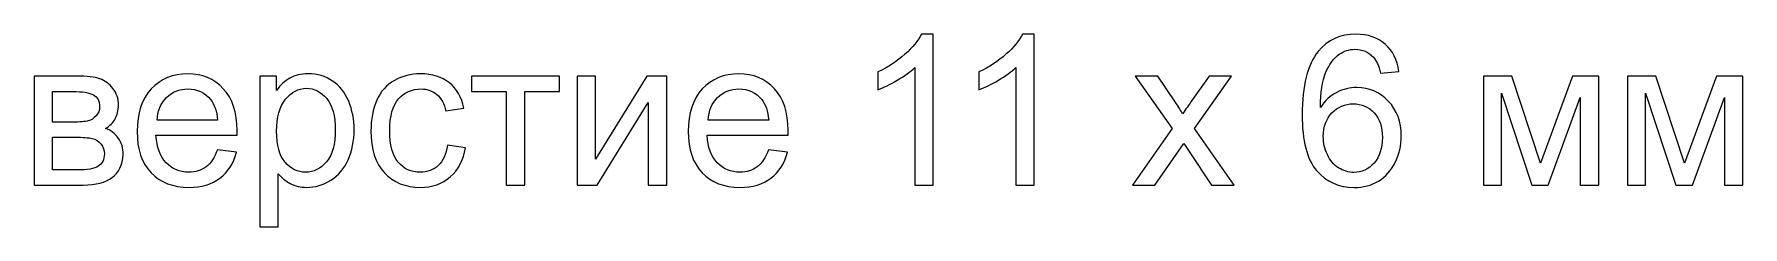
# Model space of a CAD drawing. Header units: centimetres. Extents: x -84 to 84, y -59 to 59.
# Drawn here: x -60.24 to -49.27, y 1.84 to 3.07 of the extents above; entities that cross this region are included whole.
import ezdxf

# ---------------------------------------------------------------- set-up
doc = ezdxf.new("R2010")
doc.units = ezdxf.units.CM
doc.header["$MEASUREMENT"] = 0
doc.layers.add('layer 1', color=7, linetype='Continuous')

msp = doc.modelspace()

# ---------------------------------------------------------------- linework, layer by layer
at = {"layer": 'layer 1', "color": 250}
for points, knots in [([(-54.46978, 2.10314), (-54.46978, 2.10314), (-54.58821, 2.10314), (-54.58821, 2.10314), (-54.58821, 2.10314), (-54.58821, 2.10314), (-54.58821, 2.85723), (-54.58821, 2.85723), (-54.58821, 2.85723), (-54.61669, 2.82987), (-54.65415, 2.80273), (-54.70035, 2.77559), (-54.70035, 2.77559), (-54.74656, 2.74845), (-54.78828, 2.72804), (-54.82506, 2.71458), (-54.82506, 2.71458), (-54.82506, 2.71458), (-54.82506, 2.82897), (-54.82506, 2.82897), (-54.82506, 2.82897), (-54.7589, 2.85992), (-54.70103, 2.8976), (-54.65146, 2.94202), (-54.65146, 2.94202), (-54.60189, 2.9862), (-54.56667, 3.02904), (-54.54604, 3.07076), (-54.54604, 3.07076), (-54.54604, 3.07076), (-54.46978, 3.07076), (-54.46978, 3.07076), (-54.46978, 3.07076), (-54.46978, 3.07076), (-54.46978, 2.10314), (-54.46978, 2.10314)], [0, 0, 0, 0, 0.1, 0.1, 0.1, 0.1, 0.2, 0.2, 0.2, 0.2, 0.3, 0.3, 0.3, 0.3, 0.4, 0.4, 0.4, 0.4, 0.5, 0.5, 0.5, 0.5, 0.6, 0.6, 0.6, 0.6, 0.7, 0.7, 0.7, 0.7, 0.8, 0.8, 0.8, 0.8, 1, 1, 1, 1]), ([(-53.82111, 2.10314), (-53.82111, 2.10314), (-53.93954, 2.10314), (-53.93954, 2.10314), (-53.93954, 2.10314), (-53.93954, 2.10314), (-53.93954, 2.85723), (-53.93954, 2.85723), (-53.93954, 2.85723), (-53.96802, 2.82987), (-54.00548, 2.80273), (-54.05168, 2.77559), (-54.05168, 2.77559), (-54.09789, 2.74845), (-54.13961, 2.72804), (-54.17639, 2.71458), (-54.17639, 2.71458), (-54.17639, 2.71458), (-54.17639, 2.82897), (-54.17639, 2.82897), (-54.17639, 2.82897), (-54.11023, 2.85992), (-54.05236, 2.8976), (-54.00279, 2.94202), (-54.00279, 2.94202), (-53.95322, 2.9862), (-53.918, 3.02904), (-53.89737, 3.07076), (-53.89737, 3.07076), (-53.89737, 3.07076), (-53.82111, 3.07076), (-53.82111, 3.07076), (-53.82111, 3.07076), (-53.82111, 3.07076), (-53.82111, 2.10314), (-53.82111, 2.10314)], [0, 0, 0, 0, 0.1, 0.1, 0.1, 0.1, 0.2, 0.2, 0.2, 0.2, 0.3, 0.3, 0.3, 0.3, 0.4, 0.4, 0.4, 0.4, 0.5, 0.5, 0.5, 0.5, 0.6, 0.6, 0.6, 0.6, 0.7, 0.7, 0.7, 0.7, 0.8, 0.8, 0.8, 0.8, 1, 1, 1, 1]), ([(-51.48099, 2.83121), (-51.48099, 2.83121), (-51.59807, 2.82179), (-51.59807, 2.82179), (-51.59807, 2.82179), (-51.60862, 2.86822), (-51.62364, 2.90209), (-51.64316, 2.92317), (-51.64316, 2.92317), (-51.67523, 2.95704), (-51.71493, 2.97387), (-51.76204, 2.97387), (-51.76204, 2.97387), (-51.79994, 2.97387), (-51.83359, 2.96332), (-51.86252, 2.94224), (-51.86252, 2.94224), (-51.89976, 2.9151), (-51.92891, 2.87562), (-51.95067, 2.82359), (-51.95067, 2.82359), (-51.9722, 2.77132), (-51.98342, 2.69708), (-51.98432, 2.60086), (-51.98432, 2.60086), (-51.95583, 2.64415), (-51.92084, 2.67645), (-51.87957, 2.69731), (-51.87957, 2.69731), (-51.8383, 2.71839), (-51.79523, 2.72893), (-51.74992, 2.72893), (-51.74992, 2.72893), (-51.67097, 2.72893), (-51.60368, 2.69977), (-51.54806, 2.64168), (-51.54806, 2.64168), (-51.49265, 2.58359), (-51.46484, 2.50867), (-51.46484, 2.41648), (-51.46484, 2.41648), (-51.46484, 2.35592), (-51.47785, 2.29985), (-51.50387, 2.24781), (-51.50387, 2.24781), (-51.53011, 2.19578), (-51.56578, 2.15607), (-51.61153, 2.12849), (-51.61153, 2.12849), (-51.65706, 2.1009), (-51.70888, 2.08699), (-51.76675, 2.08699), (-51.76675, 2.08699), (-51.86521, 2.08699), (-51.94574, 2.12333), (-52.00809, 2.19578), (-52.00809, 2.19578), (-52.07022, 2.26822), (-52.1014, 2.38777), (-52.1014, 2.5542), (-52.1014, 2.5542), (-52.1014, 2.74037), (-52.06686, 2.87585), (-51.998, 2.96041), (-51.998, 2.96041), (-51.93789, 3.03398), (-51.85691, 3.07076), (-51.75486, 3.07076), (-51.75486, 3.07076), (-51.67905, 3.07076), (-51.61669, 3.04945), (-51.56824, 3.00706), (-51.56824, 3.00706), (-51.51979, 2.96467), (-51.49064, 2.90613), (-51.48099, 2.83121)], [0, 0, 0, 0, 0.05, 0.05, 0.05, 0.05, 0.1, 0.1, 0.1, 0.1, 0.15, 0.15, 0.15, 0.15, 0.2, 0.2, 0.2, 0.2, 0.25, 0.25, 0.25, 0.25, 0.3, 0.3, 0.3, 0.3, 0.35, 0.35, 0.35, 0.35, 0.4, 0.4, 0.4, 0.4, 0.45, 0.45, 0.45, 0.45, 0.5, 0.5, 0.5, 0.5, 0.55, 0.55, 0.55, 0.55, 0.6, 0.6, 0.6, 0.6, 0.65, 0.65, 0.65, 0.65, 0.7, 0.7, 0.7, 0.7, 0.75, 0.75, 0.75, 0.75, 0.8, 0.8, 0.8, 0.8, 0.85, 0.85, 0.85, 0.85, 0.9, 0.9, 0.9, 0.9, 1, 1, 1, 1]), ([(-60.24209, 2.80161), (-60.24209, 2.80161), (-59.96957, 2.80161), (-59.96957, 2.80161), (-59.96957, 2.80161), (-59.90272, 2.80161), (-59.85293, 2.796), (-59.82018, 2.78478), (-59.82018, 2.78478), (-59.78766, 2.77357), (-59.75962, 2.75316), (-59.7363, 2.72332), (-59.7363, 2.72332), (-59.71274, 2.69327), (-59.70108, 2.65761), (-59.70108, 2.61589), (-59.70108, 2.61589), (-59.70108, 2.58247), (-59.70803, 2.55331), (-59.72172, 2.52863), (-59.72172, 2.52863), (-59.73562, 2.50374), (-59.75626, 2.48288), (-59.78407, 2.46628), (-59.78407, 2.46628), (-59.75132, 2.45529), (-59.72418, 2.43488), (-59.70243, 2.40482), (-59.70243, 2.40482), (-59.68089, 2.37499), (-59.67013, 2.33933), (-59.67013, 2.29828), (-59.67013, 2.29828), (-59.67439, 2.23211), (-59.69816, 2.18299), (-59.74101, 2.15114), (-59.74101, 2.15114), (-59.78385, 2.11907), (-59.8462, 2.10314), (-59.92785, 2.10314), (-59.92785, 2.10314), (-59.92785, 2.10314), (-60.24209, 2.10314), (-60.24209, 2.10314), (-60.24209, 2.10314), (-60.24209, 2.10314), (-60.24209, 2.80161), (-60.24209, 2.80161)], [0, 0, 0, 0, 0.07692308, 0.07692308, 0.07692308, 0.07692308, 0.15384615, 0.15384615, 0.15384615, 0.15384615, 0.23076923, 0.23076923, 0.23076923, 0.23076923, 0.30769231, 0.30769231, 0.30769231, 0.30769231, 0.38461538, 0.38461538, 0.38461538, 0.38461538, 0.46153846, 0.46153846, 0.46153846, 0.46153846, 0.53846154, 0.53846154, 0.53846154, 0.53846154, 0.61538462, 0.61538462, 0.61538462, 0.61538462, 0.69230769, 0.69230769, 0.69230769, 0.69230769, 0.76923077, 0.76923077, 0.76923077, 0.76923077, 0.84615385, 0.84615385, 0.84615385, 0.84615385, 1, 1, 1, 1]), ([(-59.06565, 2.32923), (-59.06565, 2.32923), (-58.94318, 2.31308), (-58.94318, 2.31308), (-58.94318, 2.31308), (-58.96225, 2.24198), (-58.99791, 2.18658), (-59.04995, 2.14733), (-59.04995, 2.14733), (-59.10198, 2.10807), (-59.16838, 2.08834), (-59.24935, 2.08834), (-59.24935, 2.08834), (-59.35118, 2.08834), (-59.43193, 2.11974), (-59.49159, 2.18254), (-59.49159, 2.18254), (-59.55125, 2.24512), (-59.58109, 2.33327), (-59.58109, 2.44654), (-59.58109, 2.44654), (-59.58109, 2.56362), (-59.55103, 2.65469), (-59.49069, 2.71929), (-59.49069, 2.71929), (-59.43036, 2.78411), (-59.35208, 2.81641), (-59.25585, 2.81641), (-59.25585, 2.81641), (-59.16277, 2.81641), (-59.08673, 2.78478), (-59.02774, 2.72131), (-59.02774, 2.72131), (-58.96875, 2.65783), (-58.93914, 2.56856), (-58.93914, 2.45349), (-58.93914, 2.45349), (-58.93914, 2.44654), (-58.93937, 2.436), (-58.93982, 2.42209), (-58.93982, 2.42209), (-58.93982, 2.42209), (-59.45996, 2.42209), (-59.45996, 2.42209), (-59.45996, 2.42209), (-59.45548, 2.34561), (-59.43395, 2.28684), (-59.39492, 2.24624), (-59.39492, 2.24624), (-59.35611, 2.20564), (-59.30744, 2.18523), (-59.24935, 2.18523), (-59.24935, 2.18523), (-59.20606, 2.18523), (-59.16905, 2.19667), (-59.13855, 2.21955), (-59.13855, 2.21955), (-59.10782, 2.24243), (-59.08359, 2.27899), (-59.06565, 2.32923)], [0, 0, 0, 0, 0.0625, 0.0625, 0.0625, 0.0625, 0.125, 0.125, 0.125, 0.125, 0.1875, 0.1875, 0.1875, 0.1875, 0.25, 0.25, 0.25, 0.25, 0.3125, 0.3125, 0.3125, 0.3125, 0.375, 0.375, 0.375, 0.375, 0.4375, 0.4375, 0.4375, 0.4375, 0.5, 0.5, 0.5, 0.5, 0.5625, 0.5625, 0.5625, 0.5625, 0.625, 0.625, 0.625, 0.625, 0.6875, 0.6875, 0.6875, 0.6875, 0.75, 0.75, 0.75, 0.75, 0.8125, 0.8125, 0.8125, 0.8125, 0.875, 0.875, 0.875, 0.875, 1, 1, 1, 1]), ([(-58.79358, 1.83533), (-58.79358, 1.83533), (-58.79358, 2.80161), (-58.79358, 2.80161), (-58.79358, 2.80161), (-58.79358, 2.80161), (-58.68591, 2.80161), (-58.68591, 2.80161), (-58.68591, 2.80161), (-58.68591, 2.80161), (-58.68591, 2.70987), (-58.68591, 2.70987), (-58.68591, 2.70987), (-58.66057, 2.74531), (-58.63186, 2.772), (-58.59978, 2.78972), (-58.59978, 2.78972), (-58.56793, 2.80744), (-58.52913, 2.81641), (-58.4836, 2.81641), (-58.4836, 2.81641), (-58.42393, 2.81641), (-58.37145, 2.80116), (-58.32592, 2.77043), (-58.32592, 2.77043), (-58.28038, 2.73992), (-58.24607, 2.69663), (-58.22274, 2.64101), (-58.22274, 2.64101), (-58.19964, 2.58516), (-58.18797, 2.52415), (-58.18797, 2.45753), (-58.18797, 2.45753), (-58.18797, 2.38643), (-58.20076, 2.32228), (-58.22633, 2.26508), (-58.22633, 2.26508), (-58.2519, 2.20811), (-58.28913, 2.16437), (-58.33803, 2.13387), (-58.33803, 2.13387), (-58.3867, 2.10359), (-58.43806, 2.08834), (-58.4919, 2.08834), (-58.4919, 2.08834), (-58.53137, 2.08834), (-58.56681, 2.09664), (-58.59799, 2.11323), (-58.59799, 2.11323), (-58.62939, 2.12983), (-58.65496, 2.15069), (-58.67515, 2.17604), (-58.67515, 2.17604), (-58.67515, 2.17604), (-58.67515, 1.83533), (-58.67515, 1.83533), (-58.67515, 1.83533), (-58.67515, 1.83533), (-58.79358, 1.83533), (-58.79358, 1.83533)], [0, 0, 0, 0, 0.0625, 0.0625, 0.0625, 0.0625, 0.125, 0.125, 0.125, 0.125, 0.1875, 0.1875, 0.1875, 0.1875, 0.25, 0.25, 0.25, 0.25, 0.3125, 0.3125, 0.3125, 0.3125, 0.375, 0.375, 0.375, 0.375, 0.4375, 0.4375, 0.4375, 0.4375, 0.5, 0.5, 0.5, 0.5, 0.5625, 0.5625, 0.5625, 0.5625, 0.625, 0.625, 0.625, 0.625, 0.6875, 0.6875, 0.6875, 0.6875, 0.75, 0.75, 0.75, 0.75, 0.8125, 0.8125, 0.8125, 0.8125, 0.875, 0.875, 0.875, 0.875, 1, 1, 1, 1]), ([(-57.58888, 2.35884), (-57.58888, 2.35884), (-57.47314, 2.34269), (-57.47314, 2.34269), (-57.47314, 2.34269), (-57.48592, 2.26306), (-57.51822, 2.20093), (-57.57048, 2.15585), (-57.57048, 2.15585), (-57.62274, 2.11077), (-57.68712, 2.08834), (-57.76315, 2.08834), (-57.76315, 2.08834), (-57.85848, 2.08834), (-57.93519, 2.11951), (-57.99306, 2.18187), (-57.99306, 2.18187), (-58.05115, 2.24422), (-58.08009, 2.33349), (-58.08009, 2.44968), (-58.08009, 2.44968), (-58.08009, 2.52505), (-58.06753, 2.59076), (-58.04263, 2.64729), (-58.04263, 2.64729), (-58.01773, 2.70359), (-57.97983, 2.74598), (-57.92869, 2.77402), (-57.92869, 2.77402), (-57.87777, 2.80228), (-57.82237, 2.81641), (-57.76226, 2.81641), (-57.76226, 2.81641), (-57.68667, 2.81641), (-57.62454, 2.79734), (-57.57654, 2.75899), (-57.57654, 2.75899), (-57.52831, 2.72063), (-57.49736, 2.66613), (-57.4839, 2.5957), (-57.4839, 2.5957), (-57.4839, 2.5957), (-57.5983, 2.5782), (-57.5983, 2.5782), (-57.5983, 2.5782), (-57.60929, 2.62508), (-57.62858, 2.6603), (-57.65661, 2.68407), (-57.65661, 2.68407), (-57.68443, 2.70762), (-57.71807, 2.71951), (-57.75755, 2.71951), (-57.75755, 2.71951), (-57.81721, 2.71951), (-57.86566, 2.6982), (-57.90312, 2.65559), (-57.90312, 2.65559), (-57.94035, 2.61275), (-57.95897, 2.54546), (-57.95897, 2.45305), (-57.95897, 2.45305), (-57.95897, 2.35929), (-57.94102, 2.29133), (-57.90514, 2.24893), (-57.90514, 2.24893), (-57.86902, 2.20654), (-57.82215, 2.18523), (-57.7645, 2.18523), (-57.7645, 2.18523), (-57.71785, 2.18523), (-57.67904, 2.19936), (-57.64809, 2.22785), (-57.64809, 2.22785), (-57.61691, 2.25611), (-57.59717, 2.29985), (-57.58888, 2.35884)], [0, 0, 0, 0, 0.05, 0.05, 0.05, 0.05, 0.1, 0.1, 0.1, 0.1, 0.15, 0.15, 0.15, 0.15, 0.2, 0.2, 0.2, 0.2, 0.25, 0.25, 0.25, 0.25, 0.3, 0.3, 0.3, 0.3, 0.35, 0.35, 0.35, 0.35, 0.4, 0.4, 0.4, 0.4, 0.45, 0.45, 0.45, 0.45, 0.5, 0.5, 0.5, 0.5, 0.55, 0.55, 0.55, 0.55, 0.6, 0.6, 0.6, 0.6, 0.65, 0.65, 0.65, 0.65, 0.7, 0.7, 0.7, 0.7, 0.75, 0.75, 0.75, 0.75, 0.8, 0.8, 0.8, 0.8, 0.85, 0.85, 0.85, 0.85, 0.9, 0.9, 0.9, 0.9, 1, 1, 1, 1]), ([(-57.4341, 2.80161), (-57.4341, 2.80161), (-56.86887, 2.80161), (-56.86887, 2.80161), (-56.86887, 2.80161), (-56.86887, 2.80161), (-56.86887, 2.70336), (-56.86887, 2.70336), (-56.86887, 2.70336), (-56.86887, 2.70336), (-57.09227, 2.70336), (-57.09227, 2.70336), (-57.09227, 2.70336), (-57.09227, 2.70336), (-57.09227, 2.10314), (-57.09227, 2.10314), (-57.09227, 2.10314), (-57.09227, 2.10314), (-57.2107, 2.10314), (-57.2107, 2.10314), (-57.2107, 2.10314), (-57.2107, 2.10314), (-57.2107, 2.70336), (-57.2107, 2.70336), (-57.2107, 2.70336), (-57.2107, 2.70336), (-57.4341, 2.70336), (-57.4341, 2.70336), (-57.4341, 2.70336), (-57.4341, 2.70336), (-57.4341, 2.80161), (-57.4341, 2.80161)], [0, 0, 0, 0, 0.11111111, 0.11111111, 0.11111111, 0.11111111, 0.22222222, 0.22222222, 0.22222222, 0.22222222, 0.33333333, 0.33333333, 0.33333333, 0.33333333, 0.44444444, 0.44444444, 0.44444444, 0.44444444, 0.55555556, 0.55555556, 0.55555556, 0.55555556, 0.66666667, 0.66666667, 0.66666667, 0.66666667, 0.77777778, 0.77777778, 0.77777778, 0.77777778, 1, 1, 1, 1]), ([(-56.75583, 2.80161), (-56.75583, 2.80161), (-56.6374, 2.80161), (-56.6374, 2.80161), (-56.6374, 2.80161), (-56.6374, 2.80161), (-56.6374, 2.2689), (-56.6374, 2.2689), (-56.6374, 2.2689), (-56.6374, 2.2689), (-56.30835, 2.80161), (-56.30835, 2.80161), (-56.30835, 2.80161), (-56.30835, 2.80161), (-56.18118, 2.80161), (-56.18118, 2.80161), (-56.18118, 2.80161), (-56.18118, 2.80161), (-56.18118, 2.10314), (-56.18118, 2.10314), (-56.18118, 2.10314), (-56.18118, 2.10314), (-56.29961, 2.10314), (-56.29961, 2.10314), (-56.29961, 2.10314), (-56.29961, 2.10314), (-56.29961, 2.63248), (-56.29961, 2.63248), (-56.29961, 2.63248), (-56.29961, 2.63248), (-56.6282, 2.10314), (-56.6282, 2.10314), (-56.6282, 2.10314), (-56.6282, 2.10314), (-56.75583, 2.10314), (-56.75583, 2.10314), (-56.75583, 2.10314), (-56.75583, 2.10314), (-56.75583, 2.80161), (-56.75583, 2.80161)], [0, 0, 0, 0, 0.09090909, 0.09090909, 0.09090909, 0.09090909, 0.18181818, 0.18181818, 0.18181818, 0.18181818, 0.27272727, 0.27272727, 0.27272727, 0.27272727, 0.36363636, 0.36363636, 0.36363636, 0.36363636, 0.45454545, 0.45454545, 0.45454545, 0.45454545, 0.54545455, 0.54545455, 0.54545455, 0.54545455, 0.63636364, 0.63636364, 0.63636364, 0.63636364, 0.72727273, 0.72727273, 0.72727273, 0.72727273, 0.81818182, 0.81818182, 0.81818182, 0.81818182, 1, 1, 1, 1]), ([(-55.52757, 2.32923), (-55.52757, 2.32923), (-55.4051, 2.31308), (-55.4051, 2.31308), (-55.4051, 2.31308), (-55.42417, 2.24198), (-55.45983, 2.18658), (-55.51187, 2.14733), (-55.51187, 2.14733), (-55.5639, 2.10807), (-55.6303, 2.08834), (-55.71127, 2.08834), (-55.71127, 2.08834), (-55.8131, 2.08834), (-55.89385, 2.11974), (-55.95351, 2.18254), (-55.95351, 2.18254), (-56.01317, 2.24512), (-56.04301, 2.33327), (-56.04301, 2.44654), (-56.04301, 2.44654), (-56.04301, 2.56362), (-56.01295, 2.65469), (-55.95261, 2.71929), (-55.95261, 2.71929), (-55.89228, 2.78411), (-55.814, 2.81641), (-55.71777, 2.81641), (-55.71777, 2.81641), (-55.62469, 2.81641), (-55.54865, 2.78478), (-55.48966, 2.72131), (-55.48966, 2.72131), (-55.43067, 2.65783), (-55.40106, 2.56856), (-55.40106, 2.45349), (-55.40106, 2.45349), (-55.40106, 2.44654), (-55.40129, 2.436), (-55.40174, 2.42209), (-55.40174, 2.42209), (-55.40174, 2.42209), (-55.92188, 2.42209), (-55.92188, 2.42209), (-55.92188, 2.42209), (-55.9174, 2.34561), (-55.89587, 2.28684), (-55.85684, 2.24624), (-55.85684, 2.24624), (-55.81803, 2.20564), (-55.76936, 2.18523), (-55.71127, 2.18523), (-55.71127, 2.18523), (-55.66798, 2.18523), (-55.63097, 2.19667), (-55.60047, 2.21955), (-55.60047, 2.21955), (-55.56974, 2.24243), (-55.54551, 2.27899), (-55.52757, 2.32923)], [0, 0, 0, 0, 0.0625, 0.0625, 0.0625, 0.0625, 0.125, 0.125, 0.125, 0.125, 0.1875, 0.1875, 0.1875, 0.1875, 0.25, 0.25, 0.25, 0.25, 0.3125, 0.3125, 0.3125, 0.3125, 0.375, 0.375, 0.375, 0.375, 0.4375, 0.4375, 0.4375, 0.4375, 0.5, 0.5, 0.5, 0.5, 0.5625, 0.5625, 0.5625, 0.5625, 0.625, 0.625, 0.625, 0.625, 0.6875, 0.6875, 0.6875, 0.6875, 0.75, 0.75, 0.75, 0.75, 0.8125, 0.8125, 0.8125, 0.8125, 0.875, 0.875, 0.875, 0.875, 1, 1, 1, 1]), ([(-53.19128, 2.10314), (-53.19128, 2.10314), (-52.93625, 2.46493), (-52.93625, 2.46493), (-52.93625, 2.46493), (-52.93625, 2.46493), (-53.17243, 2.80161), (-53.17243, 2.80161), (-53.17243, 2.80161), (-53.17243, 2.80161), (-53.02686, 2.80161), (-53.02686, 2.80161), (-53.02686, 2.80161), (-53.02686, 2.80161), (-52.91651, 2.63675), (-52.91651, 2.63675), (-52.91651, 2.63675), (-52.8961, 2.60579), (-52.87995, 2.58067), (-52.86851, 2.56093), (-52.86851, 2.56093), (-52.84855, 2.58897), (-52.83083, 2.61432), (-52.8149, 2.63697), (-52.8149, 2.63697), (-52.8149, 2.63697), (-52.69872, 2.80161), (-52.69872, 2.80161), (-52.69872, 2.80161), (-52.69872, 2.80161), (-52.55404, 2.80161), (-52.55404, 2.80161), (-52.55404, 2.80161), (-52.55404, 2.80161), (-52.79158, 2.46493), (-52.79158, 2.46493), (-52.79158, 2.46493), (-52.79158, 2.46493), (-52.53857, 2.10314), (-52.53857, 2.10314), (-52.53857, 2.10314), (-52.53857, 2.10314), (-52.68257, 2.10314), (-52.68257, 2.10314), (-52.68257, 2.10314), (-52.68257, 2.10314), (-52.82701, 2.31847), (-52.82701, 2.31847), (-52.82701, 2.31847), (-52.82701, 2.31847), (-52.85999, 2.37028), (-52.85999, 2.37028), (-52.85999, 2.37028), (-52.85999, 2.37028), (-53.0466, 2.10314), (-53.0466, 2.10314), (-53.0466, 2.10314), (-53.0466, 2.10314), (-53.19128, 2.10314), (-53.19128, 2.10314)], [0, 0, 0, 0, 0.0625, 0.0625, 0.0625, 0.0625, 0.125, 0.125, 0.125, 0.125, 0.1875, 0.1875, 0.1875, 0.1875, 0.25, 0.25, 0.25, 0.25, 0.3125, 0.3125, 0.3125, 0.3125, 0.375, 0.375, 0.375, 0.375, 0.4375, 0.4375, 0.4375, 0.4375, 0.5, 0.5, 0.5, 0.5, 0.5625, 0.5625, 0.5625, 0.5625, 0.625, 0.625, 0.625, 0.625, 0.6875, 0.6875, 0.6875, 0.6875, 0.75, 0.75, 0.75, 0.75, 0.8125, 0.8125, 0.8125, 0.8125, 0.875, 0.875, 0.875, 0.875, 1, 1, 1, 1]), ([(-50.93729, 2.80161), (-50.93729, 2.80161), (-50.75516, 2.80161), (-50.75516, 2.80161), (-50.75516, 2.80161), (-50.75516, 2.80161), (-50.57056, 2.24265), (-50.57056, 2.24265), (-50.57056, 2.24265), (-50.57056, 2.24265), (-50.36623, 2.80161), (-50.36623, 2.80161), (-50.36623, 2.80161), (-50.36623, 2.80161), (-50.19711, 2.80161), (-50.19711, 2.80161), (-50.19711, 2.80161), (-50.19711, 2.80161), (-50.19711, 2.10314), (-50.19711, 2.10314), (-50.19711, 2.10314), (-50.19711, 2.10314), (-50.31554, 2.10314), (-50.31554, 2.10314), (-50.31554, 2.10314), (-50.31554, 2.10314), (-50.31554, 2.66546), (-50.31554, 2.66546), (-50.31554, 2.66546), (-50.31554, 2.66546), (-50.52122, 2.10314), (-50.52122, 2.10314), (-50.52122, 2.10314), (-50.52122, 2.10314), (-50.62709, 2.10314), (-50.62709, 2.10314), (-50.62709, 2.10314), (-50.62709, 2.10314), (-50.82155, 2.69237), (-50.82155, 2.69237), (-50.82155, 2.69237), (-50.82155, 2.69237), (-50.82155, 2.10314), (-50.82155, 2.10314), (-50.82155, 2.10314), (-50.82155, 2.10314), (-50.93729, 2.10314), (-50.93729, 2.10314), (-50.93729, 2.10314), (-50.93729, 2.10314), (-50.93729, 2.80161), (-50.93729, 2.80161)], [0, 0, 0, 0, 0.07142857, 0.07142857, 0.07142857, 0.07142857, 0.14285714, 0.14285714, 0.14285714, 0.14285714, 0.21428571, 0.21428571, 0.21428571, 0.21428571, 0.28571429, 0.28571429, 0.28571429, 0.28571429, 0.35714286, 0.35714286, 0.35714286, 0.35714286, 0.42857143, 0.42857143, 0.42857143, 0.42857143, 0.5, 0.5, 0.5, 0.5, 0.57142857, 0.57142857, 0.57142857, 0.57142857, 0.64285714, 0.64285714, 0.64285714, 0.64285714, 0.71428571, 0.71428571, 0.71428571, 0.71428571, 0.78571429, 0.78571429, 0.78571429, 0.78571429, 0.85714286, 0.85714286, 0.85714286, 0.85714286, 1, 1, 1, 1]), ([(-50.01206, 2.80161), (-50.01206, 2.80161), (-49.82993, 2.80161), (-49.82993, 2.80161), (-49.82993, 2.80161), (-49.82993, 2.80161), (-49.64533, 2.24265), (-49.64533, 2.24265), (-49.64533, 2.24265), (-49.64533, 2.24265), (-49.441, 2.80161), (-49.441, 2.80161), (-49.441, 2.80161), (-49.441, 2.80161), (-49.27188, 2.80161), (-49.27188, 2.80161), (-49.27188, 2.80161), (-49.27188, 2.80161), (-49.27188, 2.10314), (-49.27188, 2.10314), (-49.27188, 2.10314), (-49.27188, 2.10314), (-49.39031, 2.10314), (-49.39031, 2.10314), (-49.39031, 2.10314), (-49.39031, 2.10314), (-49.39031, 2.66546), (-49.39031, 2.66546), (-49.39031, 2.66546), (-49.39031, 2.66546), (-49.59599, 2.10314), (-49.59599, 2.10314), (-49.59599, 2.10314), (-49.59599, 2.10314), (-49.70186, 2.10314), (-49.70186, 2.10314), (-49.70186, 2.10314), (-49.70186, 2.10314), (-49.89632, 2.69237), (-49.89632, 2.69237), (-49.89632, 2.69237), (-49.89632, 2.69237), (-49.89632, 2.10314), (-49.89632, 2.10314), (-49.89632, 2.10314), (-49.89632, 2.10314), (-50.01206, 2.10314), (-50.01206, 2.10314), (-50.01206, 2.10314), (-50.01206, 2.10314), (-50.01206, 2.80161), (-50.01206, 2.80161)], [0, 0, 0, 0, 0.07142857, 0.07142857, 0.07142857, 0.07142857, 0.14285714, 0.14285714, 0.14285714, 0.14285714, 0.21428571, 0.21428571, 0.21428571, 0.21428571, 0.28571429, 0.28571429, 0.28571429, 0.28571429, 0.35714286, 0.35714286, 0.35714286, 0.35714286, 0.42857143, 0.42857143, 0.42857143, 0.42857143, 0.5, 0.5, 0.5, 0.5, 0.57142857, 0.57142857, 0.57142857, 0.57142857, 0.64285714, 0.64285714, 0.64285714, 0.64285714, 0.71428571, 0.71428571, 0.71428571, 0.71428571, 0.78571429, 0.78571429, 0.78571429, 0.78571429, 0.85714286, 0.85714286, 0.85714286, 0.85714286, 1, 1, 1, 1]), ([(-60.12366, 2.50688), (-60.12366, 2.50688), (-59.99805, 2.50688), (-59.99805, 2.50688), (-59.99805, 2.50688), (-59.94803, 2.50688), (-59.91349, 2.50957), (-59.89487, 2.51473), (-59.89487, 2.51473), (-59.87603, 2.52011), (-59.85921, 2.53065), (-59.84441, 2.5468), (-59.84441, 2.5468), (-59.8296, 2.56273), (-59.8222, 2.58202), (-59.8222, 2.60445), (-59.8222, 2.60445), (-59.8222, 2.64146), (-59.83521, 2.66703), (-59.861, 2.68161), (-59.861, 2.68161), (-59.88702, 2.69618), (-59.93143, 2.70336), (-59.99424, 2.70336), (-59.99424, 2.70336), (-59.99424, 2.70336), (-60.12366, 2.70336), (-60.12366, 2.70336), (-60.12366, 2.70336), (-60.12366, 2.70336), (-60.12366, 2.50688), (-60.12366, 2.50688)], [0, 0, 0, 0, 0.11111111, 0.11111111, 0.11111111, 0.11111111, 0.22222222, 0.22222222, 0.22222222, 0.22222222, 0.33333333, 0.33333333, 0.33333333, 0.33333333, 0.44444444, 0.44444444, 0.44444444, 0.44444444, 0.55555556, 0.55555556, 0.55555556, 0.55555556, 0.66666667, 0.66666667, 0.66666667, 0.66666667, 0.77777778, 0.77777778, 0.77777778, 0.77777778, 1, 1, 1, 1]), ([(-59.45324, 2.51899), (-59.45324, 2.51899), (-59.0643, 2.51899), (-59.0643, 2.51899), (-59.0643, 2.51899), (-59.06946, 2.57776), (-59.08449, 2.62172), (-59.10894, 2.6511), (-59.10894, 2.6511), (-59.1464, 2.69663), (-59.19529, 2.71951), (-59.25518, 2.71951), (-59.25518, 2.71951), (-59.30946, 2.71951), (-59.35499, 2.70134), (-59.392, 2.66501), (-59.392, 2.66501), (-59.42879, 2.62867), (-59.4492, 2.58), (-59.45324, 2.51899)], [0, 0, 0, 0, 0.16666667, 0.16666667, 0.16666667, 0.16666667, 0.33333333, 0.33333333, 0.33333333, 0.33333333, 0.5, 0.5, 0.5, 0.5, 0.66666667, 0.66666667, 0.66666667, 0.66666667, 1, 1, 1, 1]), ([(-58.68591, 2.44811), (-58.68591, 2.35862), (-58.66775, 2.29245), (-58.63163, 2.24961), (-58.63163, 2.24961), (-58.5953, 2.20677), (-58.55134, 2.18523), (-58.49975, 2.18523), (-58.49975, 2.18523), (-58.44726, 2.18523), (-58.4024, 2.20744), (-58.36517, 2.25185), (-58.36517, 2.25185), (-58.32771, 2.29626), (-58.30909, 2.3649), (-58.30909, 2.45798), (-58.30909, 2.45798), (-58.30909, 2.5468), (-58.32726, 2.61319), (-58.36382, 2.65738), (-58.36382, 2.65738), (-58.40038, 2.70157), (-58.4439, 2.72355), (-58.49459, 2.72355), (-58.49459, 2.72355), (-58.54483, 2.72355), (-58.58924, 2.7), (-58.62782, 2.65312), (-58.62782, 2.65312), (-58.66662, 2.60602), (-58.68591, 2.53783), (-58.68591, 2.44811)], [0, 0, 0, 0, 0.11111111, 0.11111111, 0.11111111, 0.11111111, 0.22222222, 0.22222222, 0.22222222, 0.22222222, 0.33333333, 0.33333333, 0.33333333, 0.33333333, 0.44444444, 0.44444444, 0.44444444, 0.44444444, 0.55555556, 0.55555556, 0.55555556, 0.55555556, 0.66666667, 0.66666667, 0.66666667, 0.66666667, 0.77777778, 0.77777778, 0.77777778, 0.77777778, 1, 1, 1, 1]), ([(-55.91516, 2.51899), (-55.91516, 2.51899), (-55.52622, 2.51899), (-55.52622, 2.51899), (-55.52622, 2.51899), (-55.53138, 2.57776), (-55.54641, 2.62172), (-55.57086, 2.6511), (-55.57086, 2.6511), (-55.60832, 2.69663), (-55.65721, 2.71951), (-55.7171, 2.71951), (-55.7171, 2.71951), (-55.77138, 2.71951), (-55.81691, 2.70134), (-55.85392, 2.66501), (-55.85392, 2.66501), (-55.89071, 2.62867), (-55.91112, 2.58), (-55.91516, 2.51899)], [0, 0, 0, 0, 0.16666667, 0.16666667, 0.16666667, 0.16666667, 0.33333333, 0.33333333, 0.33333333, 0.33333333, 0.5, 0.5, 0.5, 0.5, 0.66666667, 0.66666667, 0.66666667, 0.66666667, 1, 1, 1, 1]), ([(-51.96548, 2.41536), (-51.96548, 2.37454), (-51.95673, 2.33551), (-51.93946, 2.29828), (-51.93946, 2.29828), (-51.92219, 2.26105), (-51.89796, 2.23278), (-51.86723, 2.21327), (-51.86723, 2.21327), (-51.83628, 2.19376), (-51.80353, 2.18389), (-51.76877, 2.18389), (-51.76877, 2.18389), (-51.7183, 2.18389), (-51.67523, 2.20407), (-51.63957, 2.24445), (-51.63957, 2.24445), (-51.60391, 2.28482), (-51.58596, 2.33955), (-51.58596, 2.40886), (-51.58596, 2.40886), (-51.58596, 2.47548), (-51.60368, 2.52796), (-51.6389, 2.56632), (-51.6389, 2.56632), (-51.67411, 2.60467), (-51.71897, 2.62396), (-51.77348, 2.62396), (-51.77348, 2.62396), (-51.82686, 2.62396), (-51.87239, 2.60467), (-51.90962, 2.56632), (-51.90962, 2.56632), (-51.94686, 2.52796), (-51.96548, 2.47772), (-51.96548, 2.41536)], [0, 0, 0, 0, 0.1, 0.1, 0.1, 0.1, 0.2, 0.2, 0.2, 0.2, 0.3, 0.3, 0.3, 0.3, 0.4, 0.4, 0.4, 0.4, 0.5, 0.5, 0.5, 0.5, 0.6, 0.6, 0.6, 0.6, 0.7, 0.7, 0.7, 0.7, 0.8, 0.8, 0.8, 0.8, 1, 1, 1, 1]), ([(-60.12366, 2.20004), (-60.12366, 2.20004), (-59.96822, 2.20004), (-59.96822, 2.20004), (-59.96822, 2.20004), (-59.90138, 2.20004), (-59.8554, 2.20789), (-59.8305, 2.22336), (-59.8305, 2.22336), (-59.8056, 2.23906), (-59.79259, 2.26576), (-59.79125, 2.30411), (-59.79125, 2.30411), (-59.79125, 2.32632), (-59.79843, 2.34718), (-59.81278, 2.36624), (-59.81278, 2.36624), (-59.82736, 2.38531), (-59.8462, 2.39742), (-59.8693, 2.40235), (-59.8693, 2.40235), (-59.89241, 2.40751), (-59.92964, 2.40998), (-59.98078, 2.40998), (-59.98078, 2.40998), (-59.98078, 2.40998), (-60.12366, 2.40998), (-60.12366, 2.40998), (-60.12366, 2.40998), (-60.12366, 2.40998), (-60.12366, 2.20004), (-60.12366, 2.20004)], [0, 0, 0, 0, 0.11111111, 0.11111111, 0.11111111, 0.11111111, 0.22222222, 0.22222222, 0.22222222, 0.22222222, 0.33333333, 0.33333333, 0.33333333, 0.33333333, 0.44444444, 0.44444444, 0.44444444, 0.44444444, 0.55555556, 0.55555556, 0.55555556, 0.55555556, 0.66666667, 0.66666667, 0.66666667, 0.66666667, 0.77777778, 0.77777778, 0.77777778, 0.77777778, 1, 1, 1, 1])]:
    msp.add_open_spline(points, degree=3, knots=knots, dxfattribs=at)

doc.saveas('drawing.dxf')
